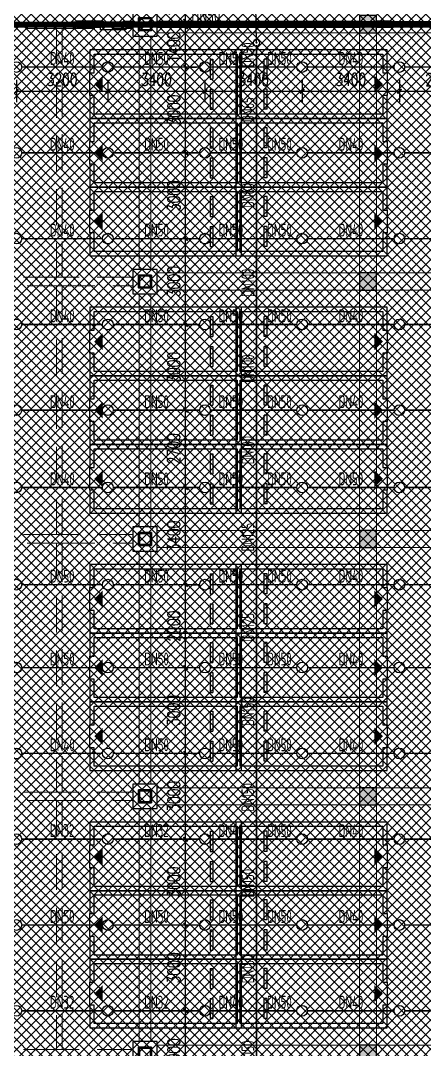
# Model space of a CAD drawing. Extents: x 6824721 to 16538177, y 2478193 to 6665639.
# Drawn here: x 8780512 to 8794641, y 2882850 to 2918826 of the extents above; entities that cross this region are included whole.
import ezdxf

# ---------------------------------------------------------------- set-up
doc = ezdxf.new("R2010")
doc.units = 0
doc.header["$LTSCALE"] = 10
doc.linetypes.add('DASH', pattern=[0.35, 0.25, -0.1])
doc.linetypes.add('短虚线', pattern=[187.5, 125, -62.5])
for name, color, linetype in [('0-wo', 8, 'Continuous'), ('00-停车位', 67, 'Continuous'), ('PUB_HATCH', 8, 'Continuous'), ('S-梁-虚线', 4, 'DASH'), ('W-EQUIP_喷头', 7, 'Continuous'), ('W-PIPE-喷淋中', 6, 'Continuous'), ('W-TEXT_喷淋', 7, 'Continuous'), ('W-TWT_DIM', 3, 'Continuous'), ('W-TWT_LEAD', 3, 'Continuous'), ('W-VALVE_喷淋', 7, 'Continuous'), ('WALL', 9, 'Continuous')]:
    doc.layers.add(name, color=color, linetype=linetype)
doc.layers.add('钢梁', color=141, linetype='Continuous', lineweight=18)
doc.styles.add('_TCH_DIM_T3', font='SIMPLEX', dxfattribs={"width": 0.705882, "bigfont": 'GBCBIG'})
doc.styles.add('_TWT_PIPEDN', font='TSSDENG', dxfattribs={"width": 0.8, "height": 3.5, "bigfont": 'TSSDCHN'})
doc.styles.add('_TWT_SERIAL', font='TSSDENG', dxfattribs={"width": 0.8, "height": 3.5, "bigfont": 'TSSDCHN'})
doc.dimstyles.new('_TWT_ARCH&&150', dxfattribs={"dimtxt": 446.25, "dimasz": 150, "dimexe": 375, "dimexo": 450, "dimgap": 189.375, "dimtad": 1, "dimdec": 0, "dimzin": 0, "dimdsep": 46, "dimtxsty": '_TCH_DIM_T3', "dimblk": 'ARCHTICK', "dimcen": 0.09, "dimclrt": 7, "dimazin": 2, "dimtfac": 1, "dimtdec": 0, "dimtix": 1, "dimtmove": 2, "dimatfit": 3, "dimfxl": 0, "dimtolj": 1, "dimtzin": 0, "dimarcsym": 0})

# ---------------------------------------------------------------- blocks, each defined once
blk = doc.blocks.new('车位2400x5300')
at = {"layer": '00-停车位', "color": 251}
for p, q in [((-875, -1000), (-175, -1000)), ((-875, -1100), (-875, -1000)), ((-175, -1100), (-175, -1000)), ((175, -1000), (875, -1000)), ((175, -1100), (175, -1000)), ((875, -1100), (875, -1000)), ((-875, -1100), (-175, -1100)), ((175, -1100), (875, -1100)), ((400, -5300), (-400, -5300))]:
    blk.add_line(p, q, dxfattribs=at)
blk.add_lwpolyline([(400, -5150), (400, -5300), (1200, -5300), (1200, 0), (-1200, 0), (-1200, -5300), (-400, -5300), (-400, -5150), (-1050, -5150), (-1050, -150), (1050, -150), (1050, -5150), (400, -5150)], dxfattribs=at)
blk.add_lwpolyline([(0, -5150, 0, 600, 0), (0, -4850, 600, 600, 0)], format="xyseb", dxfattribs=at)
blk = doc.blocks.new('_FZH')
blk.add_lwpolyline([(-0.5, -0.5), (0.5, -0.5), (0.5, 0.5), (-0.5, 0.5)], close=True)
at = {"layer": 'PUB_HATCH'}
blk.add_solid([(-0.5, -0.5), (0.5, -0.5), (-0.5, 0.5), (0.5, 0.5)], dxfattribs=at)
blk = doc.blocks.new('$DorLib2D$00000213')
at = {"color": 0, "linetype": 'DASH', "const_width": 0.02}
blk.add_lwpolyline([(0.5, 0), (-0.5, 0)], dxfattribs=at)
blk = doc.blocks.new('jkytk')
at = {"layer": 'WALL', "color": 1, "const_width": 200}
for points in [[(8509914, 2927380), (8466214, 2927327), (8466214, 2940327), (8455039, 2940327), (8455039, 2940323), (8450939, 2940323), (8450939, 2940323), (8448239, 2940323), (8448239, 2940323), (8431489, 2940323), (8431489, 2936327), (8419189, 2936327), (8419189, 2936327), (8414589, 2936327), (8414589, 2936327), (8397664, 2936327), (8397664, 2958073), (8406689, 2958073), (8406689, 3040302)], [(8461089, 2819747), (8461089, 2837097), (8461389, 2837097), (8461389, 2845897), (8461939, 2845897), (8461939, 2854897), (8466789, 2854897), (8466789, 2873047), (8470789, 2873047), (8470788, 2878797), (8466314, 2878797), (8466314, 2882197), (8461389, 2882197), (8461389, 2891147), (8463239, 2891147), (8463239, 2900447), (8461422, 2900447), (8461422, 2902952), (8466214, 2902952), (8466214, 2927322), (8499413, 2927322)]]:
    blk.add_lwpolyline(points, dxfattribs=at)
blk = doc.blocks.new('LIANGMOBAN')
at = {"layer": 'S-梁-虚线', "color": 8, "lineweight": 18}
for p, q in [((1915816, 204428), (1922891, 204428)), ((1922891, 204428), (1922891, 196028)), ((1923491, 196028), (1923491, 204428)), ((1923491, 204428), (1930691, 204428)), ((1915191, 204303), (1915191, 196153)), ((1915591, 196153), (1915591, 204303)), ((1915816, 196028), (1922891, 196028)), ((1930691, 196028), (1923491, 196028)), ((1915816, 195428), (1922891, 195428)), ((1922891, 195428), (1922891, 187028)), ((1923491, 187028), (1923491, 195428)), ((1923491, 195428), (1930691, 195428)), ((1915191, 195303), (1915191, 187153)), ((1915591, 187153), (1915591, 195303)), ((1922891, 187028), (1915816, 187028)), ((1930691, 187028), (1923491, 187028)), ((1915816, 186428), (1922891, 186428)), ((1922891, 186428), (1922891, 178028)), ((1923491, 178028), (1923491, 186428)), ((1923491, 186428), (1930691, 186428)), ((1915191, 186303), (1915191, 178153)), ((1915591, 178153), (1915591, 186303)), ((1922891, 178028), (1915816, 178028)), ((1930691, 178028), (1923491, 178028)), ((1915816, 177428), (1922891, 177428)), ((1922891, 177428), (1922891, 169028)), ((1923491, 169028), (1923491, 177428)), ((1923491, 177428), (1930691, 177428)), ((1915191, 177303), (1915191, 169153)), ((1915591, 169153), (1915591, 177303)), ((1922891, 169028), (1915816, 169028)), ((1930691, 169028), (1923491, 169028))]:
    blk.add_line(p, q, dxfattribs=at)
at = {"layer": '钢梁', "color": 8, "linetype": '短虚线', "lineweight": 18}
for p, q in [((1909391, 204578), (1912391, 204578)), ((1912291, 204578), (1912291, 195878)), ((1912391, 204578), (1914966, 204578)), ((1912491, 195878), (1912491, 204578)), ((1912391, 195878), (1909391, 195878)), ((1914966, 195878), (1912391, 195878)), ((1909391, 195578), (1912391, 195578)), ((1912291, 195578), (1912291, 186878)), ((1912391, 195578), (1914966, 195578)), ((1912491, 186878), (1912491, 195578)), ((1912391, 186878), (1909391, 186878)), ((1914966, 186878), (1912391, 186878)), ((1909391, 186578), (1912391, 186578)), ((1912291, 186578), (1912291, 177878)), ((1912391, 186578), (1914966, 186578)), ((1912491, 177878), (1912491, 186578)), ((1912391, 177878), (1909391, 177878)), ((1914966, 177878), (1912391, 177878)), ((1909391, 177578), (1912391, 177578)), ((1912291, 177578), (1912291, 168878)), ((1912391, 177578), (1914966, 177578)), ((1912491, 168878), (1912491, 177578)), ((1912391, 168878), (1909391, 168878)), ((1914966, 168878), (1912391, 168878))]:
    blk.add_line(p, q, dxfattribs=at)
blk = doc.blocks.new('_ArchTick')
at = {"color": 0, "linetype": 'ByBlock', "const_width": 0.4}
blk.add_lwpolyline([(-0.5, -0.5), (0.5, 0.5)], dxfattribs=at)
blk = doc.blocks.new('*D609')
at = {"layer": 'Defpoints', "color": 0, "transparency": 16777216}
for p in [(8786046, 2920201), (8786287, 2920201), (8786046, 2918801)]:
    blk.add_point(p, dxfattribs=at)
at = {"layer": 'W-TWT_DIM', "color": 0, "lineweight": -2, "transparency": 16777216}
for p, q in [((8786287, 2920201), (8786287, 2920351)), ((8786287, 2918801), (8786287, 2920201)), ((8786496, 2920201), (8786662, 2920201)), ((8786287, 2918801), (8786287, 2918651)), ((8786496, 2918801), (8786662, 2918801))]:
    blk.add_line(p, q, dxfattribs=at)
at = {"layer": 'W-TWT_DIM', "color": 0, "lineweight": -2, "transparency": 16777216, "xscale": 150, "yscale": 150, "zscale": 150}
for p, rotation in [((8786287, 2920201), 270), ((8786287, 2918801), 90)]:
    blk.add_blockref('_ArchTick', p, dxfattribs=dict(at, rotation=rotation))
at = {"layer": 'W-TWT_DIM', "color": 7, "transparency": 16777216, "insert": (8785875, 2919501), "char_height": 446.2, "attachment_point": 5, "rotation": 90, "style": '_TCH_DIM_T3'}
blk.add_mtext('\\A1;1400', dxfattribs=at)
blk = doc.blocks.new('*D1103')
at = {"layer": 'Defpoints', "color": 0, "transparency": 16777216}
for p in [(8786046, 2884201), (8786287, 2884201), (8786046, 2881201)]:
    blk.add_point(p, dxfattribs=at)
at = {"layer": 'W-TWT_DIM', "color": 0, "lineweight": -2, "transparency": 16777216}
for p, q in [((8786287, 2881201), (8786287, 2884201)), ((8786496, 2884201), (8786662, 2884201)), ((8786496, 2881201), (8786662, 2881201))]:
    blk.add_line(p, q, dxfattribs=at)
at = {"layer": 'W-TWT_DIM', "color": 0, "lineweight": -2, "transparency": 16777216, "xscale": 150, "yscale": 150, "zscale": 150}
for p, rotation in [((8786287, 2884201), 90), ((8786287, 2881201), 270)]:
    blk.add_blockref('_ArchTick', p, dxfattribs=dict(at, rotation=rotation))
at = {"layer": 'W-TWT_DIM', "color": 7, "transparency": 16777216, "insert": (8785875, 2882701), "char_height": 446.2, "attachment_point": 5, "rotation": 90, "style": '_TCH_DIM_T3'}
blk.add_mtext('\\A1;3000', dxfattribs=at)
blk = doc.blocks.new('*D1104')
at = {"layer": 'Defpoints', "color": 0, "transparency": 16777216}
for p in [(8786046, 2887201), (8786287, 2887201), (8786046, 2884201)]:
    blk.add_point(p, dxfattribs=at)
at = {"layer": 'W-TWT_DIM', "color": 0, "lineweight": -2, "transparency": 16777216}
for p, q in [((8786287, 2884201), (8786287, 2887201)), ((8786496, 2887201), (8786662, 2887201)), ((8786496, 2884201), (8786662, 2884201))]:
    blk.add_line(p, q, dxfattribs=at)
at = {"layer": 'W-TWT_DIM', "color": 0, "lineweight": -2, "transparency": 16777216, "xscale": 150, "yscale": 150, "zscale": 150}
for p, rotation in [((8786287, 2887201), 90), ((8786287, 2884201), 270)]:
    blk.add_blockref('_ArchTick', p, dxfattribs=dict(at, rotation=rotation))
at = {"layer": 'W-TWT_DIM', "color": 7, "transparency": 16777216, "insert": (8785875, 2885701), "char_height": 446.2, "attachment_point": 5, "rotation": 90, "style": '_TCH_DIM_T3'}
blk.add_mtext('\\A1;3000', dxfattribs=at)
blk = doc.blocks.new('*D1105')
at = {"layer": 'Defpoints', "color": 0, "transparency": 16777216}
for p in [(8786046, 2890201), (8786287, 2890201), (8786046, 2887201)]:
    blk.add_point(p, dxfattribs=at)
at = {"layer": 'W-TWT_DIM', "color": 0, "lineweight": -2, "transparency": 16777216}
for p, q in [((8786287, 2887201), (8786287, 2890201)), ((8786496, 2890201), (8786662, 2890201)), ((8786496, 2887201), (8786662, 2887201))]:
    blk.add_line(p, q, dxfattribs=at)
at = {"layer": 'W-TWT_DIM', "color": 0, "lineweight": -2, "transparency": 16777216, "xscale": 150, "yscale": 150, "zscale": 150}
for p, rotation in [((8786287, 2890201), 90), ((8786287, 2887201), 270)]:
    blk.add_blockref('_ArchTick', p, dxfattribs=dict(at, rotation=rotation))
at = {"layer": 'W-TWT_DIM', "color": 7, "transparency": 16777216, "insert": (8785875, 2888701), "char_height": 446.2, "attachment_point": 5, "rotation": 90, "style": '_TCH_DIM_T3'}
blk.add_mtext('\\A1;3000', dxfattribs=at)
blk = doc.blocks.new('*D1106')
at = {"layer": 'Defpoints', "color": 0, "transparency": 16777216}
for p in [(8786046, 2893201), (8786287, 2893201), (8786046, 2890201)]:
    blk.add_point(p, dxfattribs=at)
at = {"layer": 'W-TWT_DIM', "color": 0, "lineweight": -2, "transparency": 16777216}
for p, q in [((8786287, 2890201), (8786287, 2893201)), ((8786496, 2893201), (8786662, 2893201)), ((8786496, 2890201), (8786662, 2890201))]:
    blk.add_line(p, q, dxfattribs=at)
at = {"layer": 'W-TWT_DIM', "color": 0, "lineweight": -2, "transparency": 16777216, "xscale": 150, "yscale": 150, "zscale": 150}
for p, rotation in [((8786287, 2893201), 90), ((8786287, 2890201), 270)]:
    blk.add_blockref('_ArchTick', p, dxfattribs=dict(at, rotation=rotation))
at = {"layer": 'W-TWT_DIM', "color": 7, "transparency": 16777216, "insert": (8785875, 2891701), "char_height": 446.2, "attachment_point": 5, "rotation": 90, "style": '_TCH_DIM_T3'}
blk.add_mtext('\\A1;3000', dxfattribs=at)
blk = doc.blocks.new('*D1107')
at = {"layer": 'Defpoints', "color": 0, "transparency": 16777216}
for p in [(8786046, 2896201), (8786287, 2896201), (8786046, 2893201)]:
    blk.add_point(p, dxfattribs=at)
at = {"layer": 'W-TWT_DIM', "color": 0, "lineweight": -2, "transparency": 16777216}
for p, q in [((8786287, 2893201), (8786287, 2896201)), ((8786496, 2896201), (8786662, 2896201)), ((8786496, 2893201), (8786662, 2893201))]:
    blk.add_line(p, q, dxfattribs=at)
at = {"layer": 'W-TWT_DIM', "color": 0, "lineweight": -2, "transparency": 16777216, "xscale": 150, "yscale": 150, "zscale": 150}
for p, rotation in [((8786287, 2896201), 90), ((8786287, 2893201), 270)]:
    blk.add_blockref('_ArchTick', p, dxfattribs=dict(at, rotation=rotation))
at = {"layer": 'W-TWT_DIM', "color": 7, "transparency": 16777216, "insert": (8785875, 2894701), "char_height": 446.2, "attachment_point": 5, "rotation": 90, "style": '_TCH_DIM_T3'}
blk.add_mtext('\\A1;3000', dxfattribs=at)
blk = doc.blocks.new('*D1108')
at = {"layer": 'Defpoints', "color": 0, "transparency": 16777216}
for p in [(8786046, 2899101), (8786287, 2899101), (8786046, 2896201)]:
    blk.add_point(p, dxfattribs=at)
at = {"layer": 'W-TWT_DIM', "color": 0, "lineweight": -2, "transparency": 16777216}
for p, q in [((8786287, 2896201), (8786287, 2899101)), ((8786496, 2899101), (8786662, 2899101)), ((8786496, 2896201), (8786662, 2896201))]:
    blk.add_line(p, q, dxfattribs=at)
at = {"layer": 'W-TWT_DIM', "color": 0, "lineweight": -2, "transparency": 16777216, "xscale": 150, "yscale": 150, "zscale": 150}
for p, rotation in [((8786287, 2899101), 90), ((8786287, 2896201), 270)]:
    blk.add_blockref('_ArchTick', p, dxfattribs=dict(at, rotation=rotation))
at = {"layer": 'W-TWT_DIM', "color": 7, "transparency": 16777216, "insert": (8785875, 2897651), "char_height": 446.2, "attachment_point": 5, "rotation": 90, "style": '_TCH_DIM_T3'}
blk.add_mtext('\\A1;2900', dxfattribs=at)
blk = doc.blocks.new('*D1109')
at = {"layer": 'Defpoints', "color": 0, "transparency": 16777216}
for p in [(8786046, 2902501), (8786287, 2902501), (8786046, 2899101)]:
    blk.add_point(p, dxfattribs=at)
at = {"layer": 'W-TWT_DIM', "color": 0, "lineweight": -2, "transparency": 16777216}
for p, q in [((8786287, 2899101), (8786287, 2902501)), ((8786496, 2902501), (8786662, 2902501)), ((8786496, 2899101), (8786662, 2899101))]:
    blk.add_line(p, q, dxfattribs=at)
at = {"layer": 'W-TWT_DIM', "color": 0, "lineweight": -2, "transparency": 16777216, "xscale": 150, "yscale": 150, "zscale": 150}
for p, rotation in [((8786287, 2902501), 90), ((8786287, 2899101), 270)]:
    blk.add_blockref('_ArchTick', p, dxfattribs=dict(at, rotation=rotation))
at = {"layer": 'W-TWT_DIM', "color": 7, "transparency": 16777216, "insert": (8785875, 2900801), "char_height": 446.2, "attachment_point": 5, "rotation": 90, "style": '_TCH_DIM_T3'}
blk.add_mtext('\\A1;3400', dxfattribs=at)
blk = doc.blocks.new('*D1110')
at = {"layer": 'Defpoints', "color": 0, "transparency": 16777216}
for p in [(8786046, 2905201), (8786287, 2905201), (8786046, 2902501)]:
    blk.add_point(p, dxfattribs=at)
at = {"layer": 'W-TWT_DIM', "color": 0, "lineweight": -2, "transparency": 16777216}
for p, q in [((8786287, 2902501), (8786287, 2905201)), ((8786496, 2905201), (8786662, 2905201)), ((8786496, 2902501), (8786662, 2902501))]:
    blk.add_line(p, q, dxfattribs=at)
at = {"layer": 'W-TWT_DIM', "color": 0, "lineweight": -2, "transparency": 16777216, "xscale": 150, "yscale": 150, "zscale": 150}
for p, rotation in [((8786287, 2905201), 90), ((8786287, 2902501), 270)]:
    blk.add_blockref('_ArchTick', p, dxfattribs=dict(at, rotation=rotation))
at = {"layer": 'W-TWT_DIM', "color": 7, "transparency": 16777216, "insert": (8785875, 2903851), "char_height": 446.2, "attachment_point": 5, "rotation": 90, "style": '_TCH_DIM_T3'}
blk.add_mtext('\\A1;2700', dxfattribs=at)
blk = doc.blocks.new('*D1111')
at = {"layer": 'Defpoints', "color": 0, "transparency": 16777216}
for p in [(8786046, 2908201), (8786287, 2908201), (8786046, 2905201)]:
    blk.add_point(p, dxfattribs=at)
at = {"layer": 'W-TWT_DIM', "color": 0, "lineweight": -2, "transparency": 16777216}
for p, q in [((8786287, 2905201), (8786287, 2908201)), ((8786496, 2908201), (8786662, 2908201)), ((8786496, 2905201), (8786662, 2905201))]:
    blk.add_line(p, q, dxfattribs=at)
at = {"layer": 'W-TWT_DIM', "color": 0, "lineweight": -2, "transparency": 16777216, "xscale": 150, "yscale": 150, "zscale": 150}
for p, rotation in [((8786287, 2908201), 90), ((8786287, 2905201), 270)]:
    blk.add_blockref('_ArchTick', p, dxfattribs=dict(at, rotation=rotation))
at = {"layer": 'W-TWT_DIM', "color": 7, "transparency": 16777216, "insert": (8785875, 2906701), "char_height": 446.2, "attachment_point": 5, "rotation": 90, "style": '_TCH_DIM_T3'}
blk.add_mtext('\\A1;3000', dxfattribs=at)
blk = doc.blocks.new('*D1112')
at = {"layer": 'Defpoints', "color": 0, "transparency": 16777216}
for p in [(8786046, 2911201), (8786287, 2911201), (8786046, 2908201)]:
    blk.add_point(p, dxfattribs=at)
at = {"layer": 'W-TWT_DIM', "color": 0, "lineweight": -2, "transparency": 16777216}
for p, q in [((8786287, 2908201), (8786287, 2911201)), ((8786496, 2911201), (8786662, 2911201)), ((8786496, 2908201), (8786662, 2908201))]:
    blk.add_line(p, q, dxfattribs=at)
at = {"layer": 'W-TWT_DIM', "color": 0, "lineweight": -2, "transparency": 16777216, "xscale": 150, "yscale": 150, "zscale": 150}
for p, rotation in [((8786287, 2911201), 90), ((8786287, 2908201), 270)]:
    blk.add_blockref('_ArchTick', p, dxfattribs=dict(at, rotation=rotation))
at = {"layer": 'W-TWT_DIM', "color": 7, "transparency": 16777216, "insert": (8785875, 2909701), "char_height": 446.2, "attachment_point": 5, "rotation": 90, "style": '_TCH_DIM_T3'}
blk.add_mtext('\\A1;3000', dxfattribs=at)
blk = doc.blocks.new('*D1113')
at = {"layer": 'Defpoints', "color": 0, "transparency": 16777216}
for p in [(8786046, 2914201), (8786287, 2914201), (8786046, 2911201)]:
    blk.add_point(p, dxfattribs=at)
at = {"layer": 'W-TWT_DIM', "color": 0, "lineweight": -2, "transparency": 16777216}
for p, q in [((8786287, 2911201), (8786287, 2914201)), ((8786496, 2914201), (8786662, 2914201)), ((8786496, 2911201), (8786662, 2911201))]:
    blk.add_line(p, q, dxfattribs=at)
at = {"layer": 'W-TWT_DIM', "color": 0, "lineweight": -2, "transparency": 16777216, "xscale": 150, "yscale": 150, "zscale": 150}
for p, rotation in [((8786287, 2914201), 90), ((8786287, 2911201), 270)]:
    blk.add_blockref('_ArchTick', p, dxfattribs=dict(at, rotation=rotation))
at = {"layer": 'W-TWT_DIM', "color": 7, "transparency": 16777216, "insert": (8785875, 2912701), "char_height": 446.2, "attachment_point": 5, "rotation": 90, "style": '_TCH_DIM_T3'}
blk.add_mtext('\\A1;3000', dxfattribs=at)
blk = doc.blocks.new('*D1114')
at = {"layer": 'Defpoints', "color": 0, "transparency": 16777216}
for p in [(8786046, 2917201), (8786287, 2917201), (8786046, 2914201)]:
    blk.add_point(p, dxfattribs=at)
at = {"layer": 'W-TWT_DIM', "color": 0, "lineweight": -2, "transparency": 16777216}
for p, q in [((8786287, 2914201), (8786287, 2917201)), ((8786496, 2917201), (8786662, 2917201)), ((8786496, 2914201), (8786662, 2914201))]:
    blk.add_line(p, q, dxfattribs=at)
at = {"layer": 'W-TWT_DIM', "color": 0, "lineweight": -2, "transparency": 16777216, "xscale": 150, "yscale": 150, "zscale": 150}
for p, rotation in [((8786287, 2917201), 90), ((8786287, 2914201), 270)]:
    blk.add_blockref('_ArchTick', p, dxfattribs=dict(at, rotation=rotation))
at = {"layer": 'W-TWT_DIM', "color": 7, "transparency": 16777216, "insert": (8785875, 2915701), "char_height": 446.2, "attachment_point": 5, "rotation": 90, "style": '_TCH_DIM_T3'}
blk.add_mtext('\\A1;3000', dxfattribs=at)
blk = doc.blocks.new('*D1115')
at = {"layer": 'Defpoints', "color": 0, "transparency": 16777216}
for p in [(8786046, 2918601), (8786287, 2918601), (8786046, 2917201)]:
    blk.add_point(p, dxfattribs=at)
at = {"layer": 'W-TWT_DIM', "color": 0, "lineweight": -2, "transparency": 16777216}
for p, q in [((8786287, 2918601), (8786287, 2918751)), ((8786287, 2917201), (8786287, 2918601)), ((8786496, 2918601), (8786662, 2918601)), ((8786287, 2917201), (8786287, 2917051)), ((8786496, 2917201), (8786662, 2917201))]:
    blk.add_line(p, q, dxfattribs=at)
at = {"layer": 'W-TWT_DIM', "color": 0, "lineweight": -2, "transparency": 16777216, "xscale": 150, "yscale": 150, "zscale": 150}
for p, rotation in [((8786287, 2918601), 270), ((8786287, 2917201), 90)]:
    blk.add_blockref('_ArchTick', p, dxfattribs=dict(at, rotation=rotation))
at = {"layer": 'W-TWT_DIM', "color": 7, "transparency": 16777216, "insert": (8785875, 2917901), "char_height": 446.2, "attachment_point": 5, "rotation": 90, "style": '_TCH_DIM_T3'}
blk.add_mtext('\\A1;1400', dxfattribs=at)
blk = doc.blocks.new('*D1506')
at = {"layer": 'Defpoints', "color": 0, "transparency": 16777216}
for p in [(8780364, 2917201), (8783564, 2917201), (8783564, 2916353)]:
    blk.add_point(p, dxfattribs=at)
at = {"layer": 'W-TWT_DIM', "color": 0, "lineweight": -2, "transparency": 16777216}
for p, q in [((8780364, 2916751), (8780364, 2915978)), ((8783564, 2916751), (8783564, 2915978)), ((8780364, 2916353), (8783564, 2916353))]:
    blk.add_line(p, q, dxfattribs=at)
at = {"layer": 'W-TWT_DIM', "color": 0, "lineweight": -2, "transparency": 16777216, "xscale": 150, "yscale": 150, "zscale": 150, "rotation": 180}
blk.add_blockref('_ArchTick', (8780364, 2916353), dxfattribs=at)
at = {"layer": 'W-TWT_DIM', "color": 0, "lineweight": -2, "transparency": 16777216, "xscale": 150, "yscale": 150, "zscale": 150}
blk.add_blockref('_ArchTick', (8783564, 2916353), dxfattribs=at)
at = {"layer": 'W-TWT_DIM', "color": 7, "transparency": 16777216, "insert": (8781964, 2916765), "char_height": 446.2, "attachment_point": 5, "style": '_TCH_DIM_T3'}
blk.add_mtext('\\A1;3200', dxfattribs=at)
blk = doc.blocks.new('*D1507')
at = {"layer": 'Defpoints', "color": 0, "transparency": 16777216}
for p in [(8783564, 2917201), (8786964, 2917201), (8786964, 2916353)]:
    blk.add_point(p, dxfattribs=at)
at = {"layer": 'W-TWT_DIM', "color": 0, "lineweight": -2, "transparency": 16777216}
for p, q in [((8783564, 2916751), (8783564, 2915978)), ((8786964, 2916751), (8786964, 2915978)), ((8783564, 2916353), (8786964, 2916353))]:
    blk.add_line(p, q, dxfattribs=at)
at = {"layer": 'W-TWT_DIM', "color": 0, "lineweight": -2, "transparency": 16777216, "xscale": 150, "yscale": 150, "zscale": 150, "rotation": 180}
blk.add_blockref('_ArchTick', (8783564, 2916353), dxfattribs=at)
at = {"layer": 'W-TWT_DIM', "color": 0, "lineweight": -2, "transparency": 16777216, "xscale": 150, "yscale": 150, "zscale": 150}
blk.add_blockref('_ArchTick', (8786964, 2916353), dxfattribs=at)
at = {"layer": 'W-TWT_DIM', "color": 7, "transparency": 16777216, "insert": (8785264, 2916765), "char_height": 446.2, "attachment_point": 5, "style": '_TCH_DIM_T3'}
blk.add_mtext('\\A1;3400', dxfattribs=at)
blk = doc.blocks.new('*D1508')
at = {"layer": 'Defpoints', "color": 0, "transparency": 16777216}
for p in [(8786964, 2917201), (8790364, 2917201), (8790364, 2916353)]:
    blk.add_point(p, dxfattribs=at)
at = {"layer": 'W-TWT_DIM', "color": 0, "lineweight": -2, "transparency": 16777216}
for p, q in [((8786964, 2916751), (8786964, 2915978)), ((8790364, 2916751), (8790364, 2915978)), ((8786964, 2916353), (8790364, 2916353))]:
    blk.add_line(p, q, dxfattribs=at)
at = {"layer": 'W-TWT_DIM', "color": 0, "lineweight": -2, "transparency": 16777216, "xscale": 150, "yscale": 150, "zscale": 150, "rotation": 180}
blk.add_blockref('_ArchTick', (8786964, 2916353), dxfattribs=at)
at = {"layer": 'W-TWT_DIM', "color": 0, "lineweight": -2, "transparency": 16777216, "xscale": 150, "yscale": 150, "zscale": 150}
blk.add_blockref('_ArchTick', (8790364, 2916353), dxfattribs=at)
at = {"layer": 'W-TWT_DIM', "color": 7, "transparency": 16777216, "insert": (8788664, 2916765), "char_height": 446.2, "attachment_point": 5, "style": '_TCH_DIM_T3'}
blk.add_mtext('\\A1;3400', dxfattribs=at)
blk = doc.blocks.new('*D1509')
at = {"layer": 'Defpoints', "color": 0, "transparency": 16777216}
for p in [(8790364, 2917201), (8793764, 2917201), (8793764, 2916353)]:
    blk.add_point(p, dxfattribs=at)
at = {"layer": 'W-TWT_DIM', "color": 0, "lineweight": -2, "transparency": 16777216}
for p, q in [((8790364, 2916751), (8790364, 2915978)), ((8793764, 2916751), (8793764, 2915978)), ((8790364, 2916353), (8793764, 2916353))]:
    blk.add_line(p, q, dxfattribs=at)
at = {"layer": 'W-TWT_DIM', "color": 0, "lineweight": -2, "transparency": 16777216, "xscale": 150, "yscale": 150, "zscale": 150, "rotation": 180}
blk.add_blockref('_ArchTick', (8790364, 2916353), dxfattribs=at)
at = {"layer": 'W-TWT_DIM', "color": 0, "lineweight": -2, "transparency": 16777216, "xscale": 150, "yscale": 150, "zscale": 150}
blk.add_blockref('_ArchTick', (8793764, 2916353), dxfattribs=at)
at = {"layer": 'W-TWT_DIM', "color": 7, "transparency": 16777216, "insert": (8792064, 2916765), "char_height": 446.2, "attachment_point": 5, "style": '_TCH_DIM_T3'}
blk.add_mtext('\\A1;3400', dxfattribs=at)
blk = doc.blocks.new('*D1510')
at = {"layer": 'Defpoints', "color": 0, "transparency": 16777216}
for p in [(8793764, 2917201), (8796664, 2917201), (8796664, 2916353)]:
    blk.add_point(p, dxfattribs=at)
at = {"layer": 'W-TWT_DIM', "color": 0, "lineweight": -2, "transparency": 16777216}
for p, q in [((8793764, 2916751), (8793764, 2915978)), ((8796664, 2916751), (8796664, 2915978)), ((8793764, 2916353), (8796664, 2916353))]:
    blk.add_line(p, q, dxfattribs=at)
at = {"layer": 'W-TWT_DIM', "color": 0, "lineweight": -2, "transparency": 16777216, "xscale": 150, "yscale": 150, "zscale": 150, "rotation": 180}
blk.add_blockref('_ArchTick', (8793764, 2916353), dxfattribs=at)
at = {"layer": 'W-TWT_DIM', "color": 0, "lineweight": -2, "transparency": 16777216, "xscale": 150, "yscale": 150, "zscale": 150}
blk.add_blockref('_ArchTick', (8796664, 2916353), dxfattribs=at)
at = {"layer": 'W-TWT_DIM', "color": 7, "transparency": 16777216, "insert": (8795214, 2916765), "char_height": 446.2, "attachment_point": 5, "style": '_TCH_DIM_T3'}
blk.add_mtext('\\A1;2900', dxfattribs=at)
blk = doc.blocks.new('$TwtSys$00000125')
blk.add_circle((0, 0, 0), 1)
blk = doc.blocks.new('*X173')
at = {"color": 0}
for p, q in [((67765, 41337), (67838, 41410)), ((67846, 41260), (67765, 41341)), ((67766, 41321), (67854, 41409)), ((67828, 41261), (67766, 41323)), ((67861, 41263), (67768, 41356)), ((67769, 41358), (67817, 41406)), ((67770, 41307), (67868, 41405)), ((67874, 41268), (67773, 41369)), ((67776, 41295), (67880, 41399)), ((67799, 41272), (67777, 41294)), ((67885, 41275), (67780, 41380)), ((67784, 41285), (67890, 41391)), ((67894, 41283), (67788, 41389)), ((67793, 41277), (67898, 41382)), ((67902, 41293), (67798, 41397)), ((67804, 41269), (67906, 41371)), ((67908, 41304), (67809, 41403)), ((67816, 41264), (67911, 41359)), ((67913, 41318), (67822, 41408)), ((67830, 41261), (67914, 41345)), ((67915, 41333), (67838, 41410)), ((67848, 41260), (67914, 41327)), ((67913, 41353), (67858, 41408)), ((67872, 41267), (67908, 41303))]:
    blk.add_line(p, q, dxfattribs=at)
blk = doc.blocks.new('$VALVE$00000374')
at = {"elevation": 0}
blk.add_lwpolyline([(-63, 0, 1), (63, 0, 1), (-63, 0, 1.063538)], format="xyb", dxfattribs=at)
at = {"color": 7}
for radius in [6.64, 4.98]:
    blk.add_circle((0, 0, 0), radius, dxfattribs=at)
for p in [(-63, 0, 0), (63, 0, 0)]:
    blk.add_point(p)
at = {"color": 7, "xscale": 0.0637181236379547, "yscale": 0.0637181236379547, "zscale": 0.0637181236379547}
blk.add_blockref('*X173', (-4323, -2634, 0), dxfattribs=at)

msp = doc.modelspace()

# ---------------------------------------------------------------- hatches: boundary and pattern name
h = msp.add_hatch()
h.set_pattern_fill('ANSI37', color=8, scale=150)
h.set_pattern_definition([(45, (8303016.86, 2710265.2), (-168.3798, 168.3798), []), (135, (8303016.86, 2710265.2), (-168.3798, -168.3798), [])])
h.paths.add_polyline_path([(8824414.1, 2949451.5), (8824414.1, 2935151.5), (8842714.1, 2935151.5), (8842714.1, 2879526.5), (8827964.1, 2879526.5), (8827964.1, 2881476.5), (8830839.1, 2881476.5), (8830939.1, 2886876.5), (8804334.6, 2886876.5), (8804142.3, 2820149.7), (8833564.1, 2820152.3), (8833564.1, 2817714.5), (8841204.8, 2810768), (8839163.9, 2808501.4), (8843102.6, 2804955), (8820829.2, 2780217.9), (8820829.2, 2770055.4), (8785124.6, 2730401.5), (8708264.1, 2730401.5), (8708264.1, 2736351.5), (8695014.1, 2750701.5), (8695014.1, 2775001.5), (8703014.1, 2775002.8), (8703014.1, 2949451.5), (8712039.3, 2949451.5)])

# ---------------------------------------------------------------- linework, layer by layer
at = {"layer": '0-wo', "color": 8}
for p, q in [((8784439.1, 2919126.5), (8784439.1, 2918276.5)), ((8784439.1, 2919126.5), (8784439.1, 2918276.5)), ((8785289.1, 2918276.5), (8785289.1, 2919126.5)), ((8785289.1, 2918276.5), (8785289.1, 2919126.5)), ((8783399.5, 2918801.5), (8782464.1, 2918801.5)), ((8782464.1, 2918801.5), (8782464.1, 2918601.5)), ((8783399.5, 2918801.5), (8783399.5, 2918601.5)), ((8784099.5, 2918801.5), (8784099.5, 2918601.5)), ((8784099.5, 2918801.5), (8784439.1, 2918801.5)), ((8785289.1, 2918801.5), (8792364.1, 2918801.5)), ((8793489.1, 2918801.5), (8792964.1, 2918801.5)), ((8793489.1, 2918601.5), (8793489.1, 2918801.5)), ((8782464.1, 2918601.5), (8783299.5, 2918601.5)), ((8783299.5, 2918601.5), (8783299.5, 2918501.5)), ((8784199.5, 2918501.5), (8783299.5, 2918501.5)), ((8784099.5, 2918601.5), (8783399.5, 2918601.5)), ((8784199.5, 2918601.5), (8784199.5, 2918501.5)), ((8784199.5, 2918601.5), (8784439.1, 2918601.5)), ((8785289.1, 2918601.5), (8792364.1, 2918601.5)), ((8792964.1, 2918601.5), (8793489.1, 2918601.5)), ((8784439.1, 2918276.5), (8785289.1, 2918276.5)), ((8784439.1, 2918276.5), (8785289.1, 2918276.5)), ((8785289.1, 2910126.5), (8784439.1, 2910126.5)), ((8784439.1, 2910126.5), (8784439.1, 2909276.5)), ((8785289.1, 2910126.5), (8784439.1, 2910126.5)), ((8784439.1, 2910126.5), (8784439.1, 2909276.5)), ((8785289.1, 2909276.5), (8785289.1, 2910126.5)), ((8785289.1, 2909276.5), (8785289.1, 2910126.5)), ((8784439.1, 2909276.5), (8785289.1, 2909276.5)), ((8784439.1, 2909276.5), (8785289.1, 2909276.5)), ((8785289.1, 2901126.5), (8784439.1, 2901126.5)), ((8784439.1, 2901126.5), (8784439.1, 2900276.5)), ((8785289.1, 2900276.5), (8785289.1, 2901126.5)), ((8784439.1, 2900276.5), (8785289.1, 2900276.5)), ((8785289.1, 2892126.5), (8784439.1, 2892126.5)), ((8784439.1, 2892126.5), (8784439.1, 2891276.5)), ((8785289.1, 2891276.5), (8785289.1, 2892126.5)), ((8784439.1, 2891276.5), (8785289.1, 2891276.5)), ((8785289.1, 2883126.5), (8784439.1, 2883126.5)), ((8784439.1, 2883126.5), (8784439.1, 2882276.5)), ((8785289.1, 2882276.5), (8785289.1, 2883126.5))]:
    msp.add_line(p, q, dxfattribs=at)
at = {"layer": '0-wo', "color": 8, "lineweight": 35}
for points in [[(8785089.1, 2918926.5), (8784639.1, 2918926.5), (8784639.1, 2918476.5), (8785089.1, 2918476.5)], [(8785059.1, 2918506.5), (8784669.1, 2918506.5), (8784669.1, 2918896.5), (8785059.1, 2918896.5)], [(8785089.1, 2909926.5), (8784639.1, 2909926.5), (8784639.1, 2909476.5), (8785089.1, 2909476.5)], [(8785059.1, 2909506.5), (8784669.1, 2909506.5), (8784669.1, 2909896.5), (8785059.1, 2909896.5)], [(8785089.1, 2900926.5), (8784639.1, 2900926.5), (8784639.1, 2900476.5), (8785089.1, 2900476.5)], [(8785059.1, 2900506.5), (8784669.1, 2900506.5), (8784669.1, 2900896.5), (8785059.1, 2900896.5)], [(8785089.1, 2891926.5), (8784639.1, 2891926.5), (8784639.1, 2891476.5), (8785089.1, 2891476.5)], [(8785059.1, 2891506.5), (8784669.1, 2891506.5), (8784669.1, 2891896.5), (8785059.1, 2891896.5)], [(8785089.1, 2882926.5), (8784639.1, 2882926.5), (8784639.1, 2882476.5), (8785089.1, 2882476.5)], [(8785059.1, 2882506.5), (8784669.1, 2882506.5), (8784669.1, 2882896.5), (8785059.1, 2882896.5)]]:
    msp.add_lwpolyline(points, close=True, dxfattribs=at)
at = {"layer": 'W-PIPE-喷淋中', "ltscale": 1.5, "const_width": 52.5}
for points in [[(8788764.1, 2917201.5), (8788764.1, 2917937.4)], [(8780551.6, 2917201.5), (8783376.6, 2917201.5)], [(8783751.6, 2917201.5), (8786776.6, 2917201.5)], [(8787151.6, 2917201.5), (8788764.1, 2917201.5)], [(8788764.1, 2914201.5), (8788764.1, 2917201.5)], [(8788764.1, 2917201.5), (8790176.6, 2917201.5)], [(8790551.6, 2917201.5), (8793576.6, 2917201.5)], [(8793951.6, 2917201.5), (8796476.6, 2917201.5)], [(8780551.6, 2914201.5), (8783376.6, 2914201.5)], [(8783751.6, 2914201.5), (8786776.6, 2914201.5)], [(8787151.6, 2914201.5), (8788764.1, 2914201.5)], [(8788764.1, 2911201.5), (8788764.1, 2914201.5)], [(8788764.1, 2914201.5), (8790176.6, 2914201.5)], [(8790551.6, 2914201.5), (8793576.6, 2914201.5)], [(8793951.6, 2914201.5), (8796476.6, 2914201.5)], [(8780551.6, 2911201.5), (8783376.6, 2911201.5)], [(8783751.6, 2911201.5), (8786776.6, 2911201.5)], [(8787151.6, 2911201.5), (8788764.1, 2911201.5)], [(8788764.1, 2911201.5), (8790176.6, 2911201.5)], [(8788764.1, 2908201.5), (8788764.1, 2911201.5)], [(8790551.6, 2911201.5), (8793576.6, 2911201.5)], [(8793951.6, 2911201.5), (8796476.6, 2911201.5)], [(8780551.6, 2908201.5), (8783376.6, 2908201.5)], [(8783751.6, 2908201.5), (8786776.6, 2908201.5)], [(8787151.6, 2908201.5), (8788764.1, 2908201.5)], [(8788764.1, 2905201.5), (8788764.1, 2908201.5)], [(8788764.1, 2908201.5), (8790176.6, 2908201.5)], [(8790551.6, 2908201.5), (8793576.6, 2908201.5)], [(8793951.6, 2908201.5), (8796476.6, 2908201.5)], [(8780551.6, 2905201.5), (8783376.6, 2905201.5)], [(8783751.6, 2905201.5), (8786776.6, 2905201.5)], [(8787151.6, 2905201.5), (8788764.1, 2905201.5)], [(8788764.1, 2902501.5), (8788764.1, 2905201.5)], [(8788764.1, 2905201.5), (8790176.6, 2905201.5)], [(8790551.6, 2905201.5), (8793576.6, 2905201.5)], [(8793951.6, 2905201.5), (8796476.6, 2905201.5)], [(8780551.6, 2902501.5), (8783376.6, 2902501.5)], [(8783751.6, 2902501.5), (8786776.6, 2902501.5)], [(8787151.6, 2902501.5), (8788764.1, 2902501.5)], [(8788764.1, 2899101.5), (8788764.1, 2902501.5)], [(8788764.1, 2902501.5), (8790176.6, 2902501.5)], [(8790551.6, 2902501.5), (8793576.6, 2902501.5)], [(8793951.6, 2902501.5), (8796476.6, 2902501.5)], [(8780551.6, 2899101.5), (8783376.6, 2899101.5)], [(8783751.6, 2899101.5), (8786776.6, 2899101.5)], [(8787151.6, 2899101.5), (8788764.1, 2899101.5)], [(8788764.1, 2899101.5), (8790176.6, 2899101.5)], [(8788764.1, 2896201.5), (8788764.1, 2899101.5)], [(8790551.6, 2899101.5), (8793576.6, 2899101.5)], [(8793951.6, 2899101.5), (8796476.6, 2899101.5)], [(8780551.6, 2896201.5), (8783376.6, 2896201.5)], [(8783751.6, 2896201.5), (8786776.6, 2896201.5)], [(8787151.6, 2896201.5), (8788764.1, 2896201.5)], [(8788764.1, 2893201.5), (8788764.1, 2896201.5)], [(8788764.1, 2896201.5), (8790176.6, 2896201.5)], [(8790551.6, 2896201.5), (8793576.6, 2896201.5)], [(8793951.6, 2896201.5), (8796476.6, 2896201.5)], [(8780551.6, 2893201.5), (8783376.6, 2893201.5)], [(8783751.6, 2893201.5), (8786776.6, 2893201.5)], [(8787151.6, 2893201.5), (8788764.1, 2893201.5)], [(8788764.1, 2893201.5), (8790176.6, 2893201.5)], [(8788764.1, 2890201.5), (8788764.1, 2893201.5)], [(8790551.6, 2893201.5), (8793576.6, 2893201.5)], [(8793951.6, 2893201.5), (8796476.6, 2893201.5)], [(8780551.6, 2890201.5), (8783376.6, 2890201.5)], [(8783751.6, 2890201.5), (8786776.6, 2890201.5)], [(8787151.6, 2890201.5), (8788764.1, 2890201.5)], [(8788764.1, 2887201.5), (8788764.1, 2890201.5)], [(8788764.1, 2890201.5), (8790176.6, 2890201.5)], [(8790551.6, 2890201.5), (8793576.6, 2890201.5)], [(8793951.6, 2890201.5), (8796476.6, 2890201.5)], [(8780551.6, 2887201.5), (8783376.6, 2887201.5)], [(8783751.6, 2887201.5), (8786776.6, 2887201.5)], [(8787151.6, 2887201.5), (8788764.1, 2887201.5)], [(8788764.1, 2884201.5), (8788764.1, 2887201.5)], [(8788764.1, 2887201.5), (8790176.6, 2887201.5)], [(8790551.6, 2887201.5), (8793576.6, 2887201.5)], [(8793951.6, 2887201.5), (8796476.6, 2887201.5)], [(8780551.6, 2884201.5), (8783376.6, 2884201.5)], [(8783751.6, 2884201.5), (8786776.6, 2884201.5)], [(8787151.6, 2884201.5), (8788764.1, 2884201.5)], [(8788764.1, 2884201.5), (8790176.6, 2884201.5)], [(8788764.1, 2881201.5), (8788764.1, 2884201.5)], [(8790551.6, 2884201.5), (8793576.6, 2884201.5)], [(8793951.6, 2884201.5), (8796476.6, 2884201.5)]]:
    msp.add_lwpolyline(points, dxfattribs=at)
at = {"layer": 'W-TWT_LEAD'}
msp.add_line((8788763.3, 2918048.4), (8788744.4, 2919368), dxfattribs=at)

# ---------------------------------------------------------------- block references
msp.add_blockref('jkytk', (305383.7, -8645.8))
at = {"layer": '0-wo', "color": 8, "xscale": 600, "yscale": 600, "zscale": 600, "rotation": 90}
for p in [(8792664.1, 2918701.5), (8792664.1, 2909701.5), (8792664.1, 2900701.5), (8792664.1, 2891701.5), (8792664.1, 2882701.5)]:
    msp.add_blockref('_FZH', p, dxfattribs=at)
at = {"layer": '0-wo', "color": 8, "xscale": 5500, "yscale": 5500, "zscale": 200}
for p in [(8779714.1, 2918701.5), (8796239.1, 2918701.5)]:
    msp.add_blockref('$DorLib2D$00000213', p, dxfattribs=at)
at = {"layer": '0-wo', "color": 8}
for p, rotation in [((8788239.1, 2916601.5), 270), ((8788039.1, 2916601.5), 90), ((8788239.1, 2914201.5), 270), ((8788039.1, 2914201.5), 90), ((8788239.1, 2911801.5), 270), ((8788039.1, 2911801.5), 90), ((8788239.1, 2907601.5), 270), ((8788039.1, 2907601.5), 90), ((8788239.1, 2905201.5), 270), ((8788039.1, 2905201.5), 90), ((8788239.1, 2902801.5), 270), ((8788039.1, 2902801.5), 90), ((8788239.1, 2898601.5), 270), ((8788039.1, 2898601.5), 90), ((8788239.1, 2896201.5), 270), ((8788039.1, 2896201.5), 90), ((8788239.1, 2893801.5), 270), ((8788039.1, 2893801.5), 90), ((8788239.1, 2889601.5), 270), ((8788039.1, 2889601.5), 90), ((8788239.1, 2887201.5), 270), ((8788039.1, 2887201.5), 90), ((8788239.1, 2884801.5), 270), ((8788039.1, 2884801.5), 90)]:
    msp.add_blockref('车位2400x5300', p, dxfattribs=dict(at, rotation=rotation))
at = {"layer": 'W-EQUIP_喷头', "xscale": 187.5, "yscale": 187.5, "zscale": 187.5}
for p in [(8780364.1, 2917201.5), (8783564.1, 2917201.5), (8786964.1, 2917201.5), (8790364.1, 2917201.5), (8793764.1, 2917201.5), (8780364.1, 2914201.5), (8783564.1, 2914201.5), (8786964.1, 2914201.5), (8790364.1, 2914201.5), (8793764.1, 2914201.5), (8780364.1, 2911201.5), (8783564.1, 2911201.5), (8786964.1, 2911201.5), (8790364.1, 2911201.5), (8793764.1, 2911201.5), (8780364.1, 2908201.5), (8783564.1, 2908201.5), (8786964.1, 2908201.5), (8790364.1, 2908201.5), (8793764.1, 2908201.5), (8780364.1, 2905201.5), (8783564.1, 2905201.5), (8786964.1, 2905201.5), (8790364.1, 2905201.5), (8793764.1, 2905201.5), (8780364.1, 2902501.5), (8783564.1, 2902501.5), (8786964.1, 2902501.5), (8790364.1, 2902501.5), (8793764.1, 2902501.5), (8780364.1, 2899101.5), (8783564.1, 2899101.5), (8786964.1, 2899101.5), (8790364.1, 2899101.5), (8793764.1, 2899101.5), (8780364.1, 2896201.5), (8783564.1, 2896201.5), (8786964.1, 2896201.5), (8790364.1, 2896201.5), (8793764.1, 2896201.5), (8780364.1, 2893201.5), (8783564.1, 2893201.5), (8786964.1, 2893201.5), (8790364.1, 2893201.5), (8793764.1, 2893201.5), (8780364.1, 2890201.5), (8783564.1, 2890201.5), (8786964.1, 2890201.5), (8790364.1, 2890201.5), (8793764.1, 2890201.5), (8780364.1, 2887201.5), (8783564.1, 2887201.5), (8786964.1, 2887201.5), (8790364.1, 2887201.5), (8793764.1, 2887201.5), (8780364.1, 2884201.5), (8783564.1, 2884201.5), (8786964.1, 2884201.5), (8790364.1, 2884201.5), (8793764.1, 2884201.5)]:
    msp.add_blockref('$TwtSys$00000125', p, dxfattribs=at)
at = {"layer": 'W-VALVE_喷淋', "xscale": -1.8, "yscale": -1.8, "zscale": 1.8, "rotation": 90}
msp.add_blockref('$VALVE$00000374', (8788764.1, 2918051.2), dxfattribs=at)
at = {"layer": '钢梁', "color": 6}
msp.add_blockref('LIANGMOBAN', (6869472.7, 2713973), dxfattribs=at)

# ---------------------------------------------------------------- texts
at = {"layer": 'W-TEXT_喷淋', "style": '_TWT_PIPEDN', "width": 0.64}
for s, p in [('DN50', (8788689.1, 2917200.8)), ('DN65', (8788689.1, 2915275)), ('DN80', (8788689.1, 2912275)), ('DN100', (8788689.1, 2909164.2)), ('DN100', (8788689.1, 2906164.2)), ('DN100', (8788689.1, 2903314.2)), ('DN125', (8788689.1, 2900264.2)), ('DN125', (8788689.1, 2897114.2)), ('DN150', (8788689.1, 2894164.2)), ('DN150', (8788689.1, 2891164.2)), ('DN150', (8788689.1, 2888164.2)), ('DN150', (8788689.1, 2885164.2)), ('DN150', (8788689.1, 2882164.2))]:
    msp.add_text(s, height=450, rotation=90, dxfattribs=at).set_placement(p)
for s, p in [('DN40', (8781537.6, 2917276.5)), ('DN50', (8784837.6, 2917276.5)), ('DN50', (8787437.6, 2917276.5)), ('DN50', (8789137.6, 2917276.5)), ('DN40', (8791637.6, 2917276.5)), ('DN40', (8781537.6, 2914276.5)), ('DN50', (8784837.6, 2914276.5)), ('DN50', (8787437.6, 2914276.5)), ('DN50', (8789137.6, 2914276.5)), ('DN40', (8791637.6, 2914276.5)), ('DN40', (8781537.6, 2911276.5)), ('DN50', (8784837.6, 2911276.5)), ('DN50', (8787437.6, 2911276.5)), ('DN50', (8789137.6, 2911276.5)), ('DN40', (8791637.6, 2911276.5)), ('DN40', (8781537.6, 2908276.5)), ('DN50', (8784837.6, 2908276.5)), ('DN50', (8787437.6, 2908276.5)), ('DN50', (8789137.6, 2908276.5)), ('DN40', (8791637.6, 2908276.5)), ('DN40', (8781537.6, 2905276.5)), ('DN50', (8784837.6, 2905276.5)), ('DN50', (8787437.6, 2905276.5)), ('DN50', (8789137.6, 2905276.5)), ('DN40', (8791637.6, 2905276.5)), ('DN40', (8781537.6, 2902576.5)), ('DN50', (8784837.6, 2902576.5)), ('DN50', (8787437.6, 2902576.5)), ('DN50', (8789137.6, 2902576.5)), ('DN50', (8791637.6, 2902576.5)), ('DN50', (8781537.6, 2899176.5)), ('DN50', (8784837.6, 2899176.5)), ('DN50', (8787437.6, 2899176.5)), ('DN50', (8789137.6, 2899176.5)), ('DN40', (8791637.6, 2899176.5)), ('DN50', (8781537.6, 2896276.5)), ('DN50', (8784837.6, 2896276.5)), ('DN50', (8787437.6, 2896276.5)), ('DN50', (8789137.6, 2896276.5)), ('DN40', (8791637.6, 2896276.5)), ('DN40', (8781537.6, 2893276.5)), ('DN50', (8784837.6, 2893276.5)), ('DN50', (8787437.6, 2893276.5)), ('DN50', (8789137.6, 2893276.5)), ('DN40', (8791637.6, 2893276.5)), ('DN32', (8781537.6, 2890276.5)), ('DN32', (8784837.6, 2890276.5)), ('DN40', (8787437.6, 2890276.5)), ('DN50', (8789137.6, 2890276.5)), ('DN40', (8791637.6, 2890276.5)), ('DN50', (8781537.6, 2887276.5)), ('DN50', (8784837.6, 2887276.5)), ('DN50', (8787437.6, 2887276.5)), ('DN50', (8789137.6, 2887276.5)), ('DN40', (8791637.6, 2887276.5)), ('DN32', (8781537.6, 2884276.5)), ('DN32', (8784837.6, 2884276.5)), ('DN40', (8787437.6, 2884276.5)), ('DN50', (8789137.6, 2884276.5)), ('DN40', (8791637.6, 2884276.5))]:
    msp.add_text(s, height=450, dxfattribs=at).set_placement(p)
at = {"layer": 'W-TWT_LEAD', "color": 7, "style": '_TWT_SERIAL', "width": 0.64}
msp.add_text('DN50', height=525, dxfattribs=at).set_placement((8786491.9, 2918738))

# ---------------------------------------------------------------- dimensions: what is measured, and where the dimension line sits
at = {"layer": 'W-TWT_DIM'}
for p1, p2, distance, picture, middle in [((8786046, 2918801.5), (8786046, 2920201.5), -241.2, '*D609', (8785874.8, 2919501.5)), ((8786046, 2917201.5), (8786046, 2918601.5), -241.2, '*D1115', (8785874.8, 2917901.5)), ((8780364.1, 2917201.5), (8783564.1, 2917201.5), -848.9, '*D1506', (8781964.1, 2916765.1)), ((8783564.1, 2917201.5), (8786964.1, 2917201.5), -848.9, '*D1507', (8785264.1, 2916765.1)), ((8786046, 2914201.5), (8786046, 2917201.5), -241.2, '*D1114', (8785874.8, 2915701.5)), ((8786964.1, 2917201.5), (8790364.1, 2917201.5), -848.9, '*D1508', (8788664.1, 2916765.1)), ((8790364.1, 2917201.5), (8793764.1, 2917201.5), -848.9, '*D1509', (8792064.1, 2916765.1)), ((8793764.1, 2917201.5), (8796664.1, 2917201.5), -848.9, '*D1510', (8795214.1, 2916765.1)), ((8786046, 2911201.5), (8786046, 2914201.5), -241.2, '*D1113', (8785874.8, 2912701.5)), ((8786046, 2908201.5), (8786046, 2911201.5), -241.2, '*D1112', (8785874.8, 2909701.5)), ((8786046, 2905201.5), (8786046, 2908201.5), -241.2, '*D1111', (8785874.8, 2906701.5)), ((8786046, 2902501.5), (8786046, 2905201.5), -241.2, '*D1110', (8785874.8, 2903851.5)), ((8786046, 2899101.5), (8786046, 2902501.5), -241.2, '*D1109', (8785874.8, 2900801.5)), ((8786046, 2896201.5), (8786046, 2899101.5), -241.2, '*D1108', (8785874.8, 2897651.5)), ((8786046, 2893201.5), (8786046, 2896201.5), -241.2, '*D1107', (8785874.8, 2894701.5)), ((8786046, 2890201.5), (8786046, 2893201.5), -241.2, '*D1106', (8785874.8, 2891701.5)), ((8786046, 2887201.5), (8786046, 2890201.5), -241.2, '*D1105', (8785874.8, 2888701.5)), ((8786046, 2884201.5), (8786046, 2887201.5), -241.2, '*D1104', (8785874.8, 2885701.5)), ((8786046, 2881201.5), (8786046, 2884201.5), -241.2, '*D1103', (8785874.8, 2882701.5))]:
    dim = msp.add_aligned_dim(p1=p1, p2=p2, distance=distance, dimstyle='_TWT_ARCH&&150', dxfattribs=at)
    dim.commit()
    dim.dimension.update_dxf_attribs({"geometry": picture, "text_midpoint": middle})

doc.saveas('drawing.dxf')
